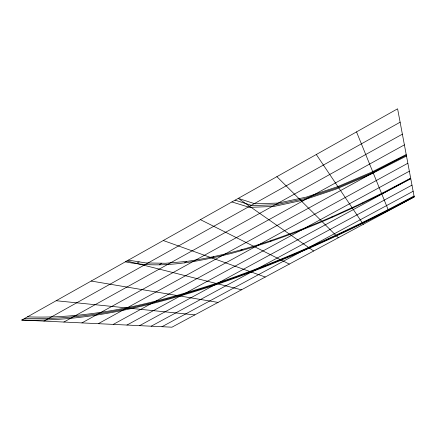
<?xml version="1.0" encoding="UTF-8"?>
<svg xmlns="http://www.w3.org/2000/svg" width="436" height="436" viewBox="0 0 436 436"><rect width="100%" height="100%" fill="white"/><g stroke="black" fill="none" stroke-linecap="round" stroke-linejoin="round"><path stroke-width="0.65" d="M394.754 187.169L394.782 186.526M362.992 203.132L363.275 202.353M125.377 261.823C160.562 269.121 196.663 261.96 230.976 253.523C265.404 244.28 298.867 231.805 331.556 217.64L332.101 216.736L358.027 204.931L384.225 192.069L410.663 178.177M300.715 230.35L301.532 229.325M270.451 241.402L271.552 240.263M240.89 250.662L242.28 249.403M212.201 257.916L213.907 256.542M184.651 262.903L186.701 261.42C237.151 254.21 285.466 236.77 332.101 216.736M159.336 264.783L161.745 263.208M136.326 263.513L139.122 261.856M21.8 320.04L397.599 108.809L414.2 196.936L171.964 327.191L21.8 320.04C88.099 321.986 153.249 305.418 215.755 284.812C284.316 261.382 350.359 231.096 414.2 196.936M43.96 321.092L400.123 122.222M63.89 322.041L402.373 134.168M81.919 322.902L404.39 144.872M98.302 323.681L406.205 154.513L371.499 172.209L337.889 186.575L306.399 197.077L278.233 203.072L254.897 203.786L238.258 198.369L313.653 251.005M113.256 324.395L407.851 163.249M126.963 325.049L409.35 171.201M139.569 325.648L410.717 178.466M151.199 326.199L411.976 185.131M161.969 326.717L413.132 191.268M410.772 178.755L384.116 192.761L357.694 205.732L331.556 217.64M414.026 196.026C350.904 229.81 285.596 259.758 217.771 282.855C156.453 302.966 92.503 319.234 27.479 316.847M414.113 196.483C350.631 230.453 284.953 260.57 216.763 283.836C154.845 304.192 90.301 320.613 24.639 318.443M406.352 155.276L371.063 173.261L336.881 187.883L304.824 198.603L276.097 204.762L252.21 205.579L235.075 200.162M406.494 156.028L370.633 174.307L335.889 189.18L303.26 200.113L273.966 206.441L249.528 207.362L231.898 201.95M186.701 261.42L165.527 263.268L145.935 262.946L128.38 260.134M56.157 300.726L194.859 314.879M91.179 281.04L218.038 302.415M126.876 260.979L241.5 289.804M163.277 240.519L265.252 277.029M200.397 219.651L289.302 264.096M276.887 176.662L338.314 237.745M316.302 154.502L363.286 224.317M356.528 131.89L388.58 210.713"/></g></svg>
